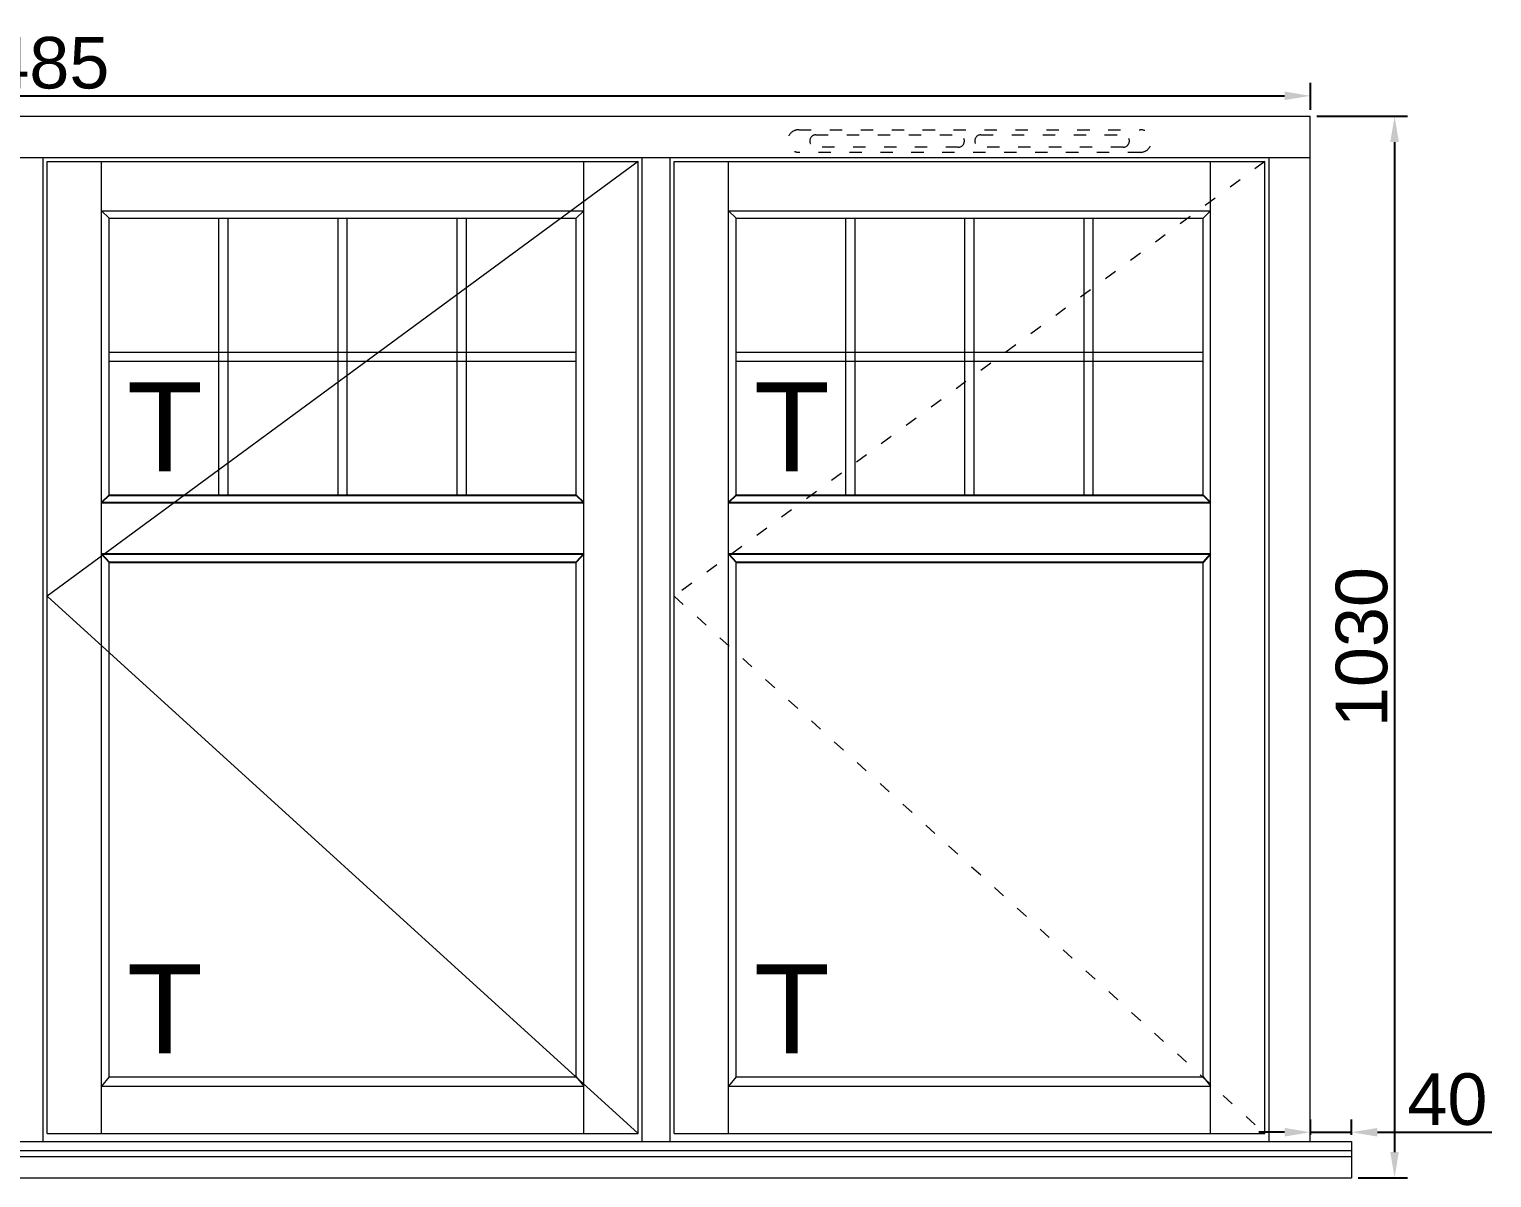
# Model space of a CAD drawing. Header units: millimetres. Extents: x 0 to 182016, y 11 to 3710.
# Drawn here: x 152880 to 154298, y 1232 to 2346 of the extents above; entities that cross this region are included whole.
import ezdxf

# ---------------------------------------------------------------- set-up
doc = ezdxf.new("R2010")
doc.units = ezdxf.units.MM
doc.linetypes.add('ACAD_ISO03W100', pattern=[30, 12, -18])
doc.layers.add('Matmenys', color=10, linetype='Continuous', lineweight=20)
doc.styles.get("Standard").update_dxf_attribs({"font": 'arial.ttf'})
doc.linetypes.add('TRACKS', pattern='A,3.81,[130,ltypeshp.shx,S=6.35,R=0,X=0,Y=0],3.81', length=7.62)
doc.dimstyles.new('Padidinti matmenys', dxfattribs={"dimscale": 10, "dimtxt": 5, "dimasz": 2.5, "dimexe": 1.25, "dimexo": 0.625, "dimtad": 1, "dimdec": 1, "dimtxsty": 'Standard', "dimcen": 2.5, "dimadec": 0, "dimazin": 0, "dimtfac": 1, "dimtdec": 1, "dimtmove": 0, "dimatfit": 3, "dimfxl": 1, "dimarcsym": 0})

# ---------------------------------------------------------------- blocks, each defined once
blk = doc.blocks.new('*D1611')
at = {"color": 0, "lineweight": -2, "transparency": 16777216}
for p, q in [((151637.1, 2267.9), (151637.1, 2294)), ((154122.1, 2267.9), (154122.1, 2294)), ((151662.1, 2281.5), (154097.1, 2281.5))]:
    blk.add_line(p, q, dxfattribs=at)
at = {"color": 0, "transparency": 16777216}
for points in [[(151662.1, 2285.7), (151662.1, 2277.4), (151637.1, 2281.5)], [(154097.1, 2285.7), (154097.1, 2277.4), (154122.1, 2281.5)]]:
    blk.add_solid(points, dxfattribs=at)
at = {"layer": 'Defpoints', "color": 0, "transparency": 16777216}
for p in [(154122.1, 2281.5), (151637.1, 2261.7), (154122.1, 2261.7)]:
    blk.add_point(p, dxfattribs=at)
at = {"color": 0, "lineweight": 5, "transparency": 16777216, "insert": (152879.6, 2313.3), "char_height": 50, "attachment_point": 5}
blk.add_mtext('2485', dxfattribs=at)
blk = doc.blocks.new('*D1246')
at = {"color": 0, "lineweight": -2, "transparency": 16777216}
for p, q in [((154128.3, 2261.7), (154216.3, 2261.7)), ((154203.8, 2236.7), (154203.8, 1256.6)), ((154168.3, 1231.6), (154216.3, 1231.6))]:
    blk.add_line(p, q, dxfattribs=at)
at = {"color": 0, "transparency": 16777216}
for points in [[(154199.6, 2236.7), (154207.9, 2236.7), (154203.8, 2261.7)], [(154199.6, 1256.6), (154207.9, 1256.6), (154203.8, 1231.6)]]:
    blk.add_solid(points, dxfattribs=at)
at = {"layer": 'Defpoints', "color": 0, "transparency": 16777216}
for p in [(154122.1, 2261.7), (154162.1, 1231.6), (154203.8, 1231.6)]:
    blk.add_point(p, dxfattribs=at)
at = {"color": 0, "lineweight": 5, "transparency": 16777216, "insert": (154172, 1746.6), "char_height": 50, "attachment_point": 5, "rotation": 90}
blk.add_mtext('1030', dxfattribs=at)
blk = doc.blocks.new('*D1952')
at = {"color": 0, "lineweight": -2, "ltscale": 0.1, "transparency": 16777216}
for p, q in [((154122.1, 1273.2), (154122.1, 1288.3)), ((154162.1, 1273.2), (154162.1, 1288.3)), ((154097.1, 1275.8), (154072.1, 1275.8)), ((154122.1, 1275.8), (154162.1, 1275.8)), ((154187.1, 1275.8), (154298, 1275.8))]:
    blk.add_line(p, q, dxfattribs=at)
at = {"color": 0, "ltscale": 0.1, "transparency": 16777216}
for points in [[(154097.1, 1280), (154097.1, 1271.6), (154122.1, 1275.8)], [(154187.1, 1280), (154187.1, 1271.6), (154162.1, 1275.8)]]:
    blk.add_solid(points, dxfattribs=at)
at = {"layer": 'Defpoints', "color": 0, "ltscale": 0.1, "transparency": 16777216}
for p in [(154122.1, 1267), (154162.1, 1275.8), (154162.1, 1267)]:
    blk.add_point(p, dxfattribs=at)
at = {"color": 0, "ltscale": 0.1, "transparency": 16777216, "insert": (154255, 1307.6), "char_height": 50, "attachment_point": 5}
blk.add_mtext('40', dxfattribs=at)
blk = doc.blocks.new('tv')
at = {"linetype": 'ACAD_ISO03W100', "lineweight": 5}
for p, q in [((29400.1, 41533.7), (29731.1, 41533.7)), ((29731.1, 41511.7), (29400.1, 41511.7))]:
    blk.add_line(p, q, dxfattribs=at)
for points in [[(29416.6, 41528.7), (29554.6, 41528.7, -1), (29554.6, 41516.7), (29416.6, 41516.7, -1)], [(29576.6, 41516.7, -1), (29576.6, 41528.7), (29714.6, 41528.7, -1), (29714.6, 41516.7)]]:
    blk.add_lwpolyline(points, format="xyb", close=True, dxfattribs=at)
for centre, start, end in [((29400.1, 41522.7), 90, 270), ((29731.1, 41522.7), 270, 90)]:
    blk.add_arc(centre, 11, start, end, dxfattribs=at)

msp = doc.modelspace()

# ---------------------------------------------------------------- linework, layer by layer
at = {"lineweight": 5}
for p, q in [((151637.0629913, 2261.6535847), (154122.0519122, 2261.6535847)), ((154122.0519122, 1266.972964), (154122.0519122, 2261.6535847)), ((151637.0629913, 2221.6535843), (154122.0519122, 2221.6535843)), ((152893.0574519, 1266.972964), (152893.0574519, 2221.6535843)), ((152897.0574519, 2217.6535843), (153470.0546817, 2217.6535843)), ((152897.0574519, 1274.4231355), (152897.0574519, 2217.6535843)), ((152949.7403576, 1274.4231355), (152949.7403576, 2217.6535843)), ((153417.3717763, 1274.4231355), (153417.3717763, 2217.6535843)), ((153470.054682, 1274.4231355), (153470.054682, 2217.6535843)), ((153474.054682, 1266.972964), (153474.054682, 2221.6535843)), ((153501.054682, 1266.972964), (153501.054682, 2221.6535843)), ((153505.0546821, 2217.6535843), (154078.0519118, 2217.6535843)), ((153505.0546821, 1274.4231355), (153505.0546821, 2217.6535843)), ((153557.7375877, 1274.4231355), (153557.7375877, 2217.6535843)), ((154025.3690065, 1274.4231355), (154025.3690065, 2217.6535843)), ((154078.0519118, 1274.4231355), (154078.0519118, 2217.6535843)), ((154082.0519118, 1266.972964), (154082.0519118, 2221.6535843)), ((152949.7403576, 2169.9706786), (153417.3717763, 2169.9706786)), ((152957.0574519, 2162.6535843), (152949.7403576, 2169.9706786)), ((152957.0574519, 2162.6535843), (153410.054682, 2162.6535843)), ((152957.0574519, 1894.1303646), (152957.0574519, 2162.6535843)), ((153063.5574519, 1894.1303646), (153063.5574519, 2162.6535843)), ((153072.5574519, 1894.1303646), (153072.5574519, 2162.6535843)), ((153179.0574519, 1894.1303646), (153179.0574519, 2162.6535843)), ((153188.0574519, 1894.1303646), (153188.0574519, 2162.6535843)), ((153294.5574519, 1894.1303646), (153294.5574519, 2162.6535843)), ((153303.5574519, 1894.1303646), (153303.5574519, 2162.6535843)), ((153410.054682, 2162.6535843), (153417.3717763, 2169.9706786)), ((153410.054682, 1894.1303646), (153410.054682, 2162.6535843)), ((153557.7375877, 2169.9706786), (154025.3690065, 2169.9706786)), ((153565.0546821, 2162.6535843), (153557.7375877, 2169.9706786)), ((153565.0546821, 2162.6535843), (154018.0519122, 2162.6535843)), ((153565.0546821, 1894.1303646), (153565.0546821, 2162.6535843)), ((153671.5546821, 1894.1303646), (153671.5546821, 2162.6535843)), ((153680.5546821, 1894.1303646), (153680.5546821, 2162.6535843)), ((153787.0546821, 1894.1303646), (153787.0546821, 2162.6535843)), ((153796.0546821, 1894.1303646), (153796.0546821, 2162.6535843)), ((153902.5546821, 1894.1303646), (153902.5546821, 2162.6535843)), ((153911.5546821, 1894.1303646), (153911.5546821, 2162.6535843)), ((154018.0519122, 2162.6535843), (154025.3690065, 2169.9706786)), ((154018.0519122, 1894.1303646), (154018.0519122, 2162.6535843)), ((152957.0574519, 2032.8919745), (153410.054682, 2032.8919745)), ((153565.0546821, 2032.8919745), (154018.0519122, 2032.8919745)), ((152957.0574519, 2023.8919745), (153410.054682, 2023.8919745)), ((153565.0546821, 2023.8919745), (154018.0519122, 2023.8919745)), ((152957.0574519, 1329.4231355), (152957.0574519, 1829.1303646)), ((153410.054682, 1329.4231355), (153410.054682, 1829.1303646)), ((153565.0546821, 1329.4231355), (153565.0546821, 1829.1303646)), ((154018.0519122, 1329.4231355), (154018.0519122, 1829.1303646)), ((152957.0574519, 1329.4231355), (152949.7403576, 1320.4417617)), ((152949.7403576, 1320.4417617), (153417.3717763, 1320.4417617)), ((152957.0574519, 1329.4231355), (153410.054682, 1329.4231355)), ((153410.054682, 1329.4231355), (153417.3717763, 1320.4417617)), ((153565.0546821, 1329.4231355), (153557.7375877, 1320.4417617)), ((153557.7375877, 1320.4417617), (154025.3690065, 1320.4417617)), ((153565.0546821, 1329.4231355), (154018.0519122, 1329.4231355)), ((154018.0519122, 1329.4231355), (154025.3690065, 1320.4417617)), ((151577.0629913, 1266.972964), (154162.0519122, 1266.972964)), ((152897.0574519, 1274.4231355), (153470.0546817, 1274.4231355)), ((153505.0546821, 1274.4231355), (154078.0519118, 1274.4231355)), ((154162.0519122, 1266.972964), (154162.0519122, 1231.6231355)), ((151577.0629913, 1258.1954057), (154162.0519122, 1258.1954057)), ((151577.0629913, 1252.2401288), (154162.0519122, 1252.2401288)), ((151577.0629913, 1231.6231355), (154162.0519122, 1231.6231355))]:
    msp.add_line(p, q, dxfattribs=at)
at = {"color": 5, "linetype": 'TRACKS', "lineweight": 5}
for p, q in [((153470.054682, 2217.6535843), (152897.0574516, 1796.0383601)), ((152897.0574516, 1796.0383601), (153470.054682, 1274.4231355))]:
    msp.add_line(p, q, dxfattribs=at)
at = {"linetype": 'ACAD_ISO03W100', "lineweight": 5}
for p, q in [((154078.0519122, 2217.6535843), (153505.0546817, 1796.0383601)), ((153505.0546817, 1796.0383601), (154078.0519122, 1274.4231355))]:
    msp.add_line(p, q, dxfattribs=at)
at = {"ltscale": 0.1}
for p, q in [((152949.7403576, 1886.8132703), (153417.3717763, 1886.8132703)), ((152957.0574519, 1894.1303646), (153410.054682, 1894.1303646)), ((153557.7375877, 1886.8132703), (154025.3690065, 1886.8132703)), ((153565.0546821, 1894.1303646), (154018.0519122, 1894.1303646)), ((152949.7403576, 1837.2287908), (153417.3717763, 1837.2287908)), ((153557.7375877, 1837.2287908), (154025.3690065, 1837.2287908)), ((152957.0574519, 1829.1303646), (153410.054682, 1829.1303646)), ((153565.0546821, 1829.1303646), (154018.0519122, 1829.1303646))]:
    msp.add_line(p, q, dxfattribs=at)
for points in [[(152957.0574519, 1894.1303646), (152949.7403576, 1886.8132703)], [(153410.054682, 1894.1303646), (153417.3717763, 1886.8132703)], [(153565.0546821, 1894.1303646), (153557.7375877, 1886.8132703)], [(154018.0519122, 1894.1303646), (154025.3690065, 1886.8132703)], [(152949.7403576, 1837.2287908), (152957.0574519, 1829.1303646)], [(153417.3717763, 1837.2287908), (153410.054682, 1829.1303646)], [(153557.7375877, 1837.2287908), (153565.0546821, 1829.1303646)], [(154018.0519122, 1829.1303646), (154025.3690065, 1837.2287908)]]:
    msp.add_lwpolyline(points, dxfattribs=at)

# ---------------------------------------------------------------- block references
at = {"color": 1}
msp.add_blockref('tv', (124225.9704649, -39285.0292589), dxfattribs=at)

# ---------------------------------------------------------------- texts
at = {"layer": 'Matmenys', "color": 0}
for p in [(152974.312668, 1916.9839017), (153582.3098982, 1916.9839017), (152974.312668, 1352.2766726), (153582.3098982, 1352.2766726)]:
    msp.add_text('T', height=86.4, dxfattribs=at).set_placement(p)

# ---------------------------------------------------------------- dimensions: what is measured, and where the dimension line sits
at = {"color": 1, "lineweight": 5}
dim = msp.add_linear_dim(base=(154122.0519122, 2281.5395741), p1=(151637.0629913, 2261.6535847), p2=(154122.0519122, 2261.6535847), dimstyle='Padidinti matmenys', dxfattribs=at)
dim.commit()
dim.dimension.update_dxf_attribs({"geometry": '*D1611', "text_midpoint": (152879.5574517, 2313.3182235)})
dim = msp.add_linear_dim(base=(154203.7555406, 1231.6231355), p1=(154122.0519122, 2261.6535847), p2=(154162.0519122, 1231.6231355), angle=90, dimstyle='Padidinti matmenys', dxfattribs=at)
dim.commit()
dim.dimension.update_dxf_attribs({"geometry": '*D1246', "text_midpoint": (154203.7555406, 1746.6383601), "dimtype": 160})
at = {"color": 1, "ltscale": 0.1}
dim = msp.add_linear_dim(base=(154162.0519122, 1275.8107521), p1=(154122.0519122, 1266.972964), p2=(154162.0519122, 1266.972964), dimstyle='Padidinti matmenys', dxfattribs=at)
dim.commit()
dim.dimension.update_dxf_attribs({"geometry": '*D1952', "text_midpoint": (154255.0345179, 1307.5894015)})

doc.saveas('drawing.dxf')
